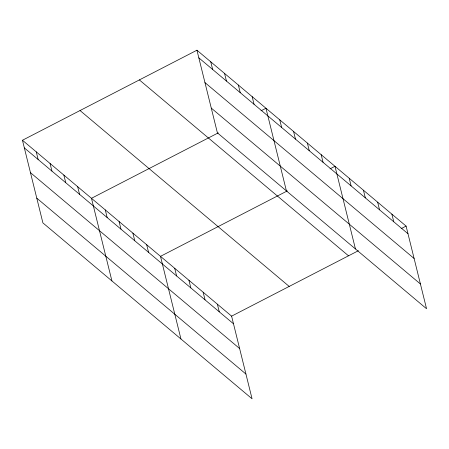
<?xml version="1.0" encoding="UTF-8"?>
<svg xmlns="http://www.w3.org/2000/svg" width="449" height="449" viewBox="0 0 449 449"><rect width="100%" height="100%" fill="white"/><g stroke="black" fill="none" stroke-linecap="round" stroke-linejoin="round"><path stroke-width="0.67" d="M22.45 140.256L231.605 316.147L252.057 398.791L42.902 222.9L22.45 140.256L196.943 50.209L406.098 226.1L426.55 308.744L217.395 132.853L196.943 50.209M218.287 132.853L91.473 198.301L111.924 280.945M261.009 110.808L265.965 108.254L286.417 190.898M287.309 190.898L160.489 256.345L180.941 338.989M330.032 168.852L334.988 166.298L355.44 248.942M231.605 316.147L358.42 250.699M401.142 228.653L406.098 226.1M198.834 57.854L407.989 233.738M204.963 82.599L414.113 258.489M211.271 108.102L420.427 283.993M139.364 79.922L348.514 255.812M80.034 110.538L289.184 286.428M24.341 147.901L233.497 323.791M30.465 172.652L239.62 348.542M36.779 198.149L245.929 374.039M391.876 214.139L393.767 221.778M377.654 202.179L379.545 209.818M363.432 190.219L365.323 197.857M349.21 178.259L351.101 185.897M321.181 154.686L323.072 162.33M307.38 143.079L309.271 150.718M293.573 131.467L295.464 139.111M279.766 119.861L281.658 127.505M252.158 96.642L254.05 104.286M238.357 85.035L240.249 92.679M224.551 73.428L226.442 81.067M210.749 61.816L212.641 69.46M217.383 304.186L219.275 311.831M203.156 292.226L205.047 299.87M188.934 280.266L190.825 287.91M174.712 268.306L176.603 275.944M146.688 244.733L148.58 252.377M132.882 233.126L134.773 240.771M119.08 221.52L120.972 229.158M105.274 209.907L107.165 217.552M77.666 186.694L79.557 194.333M63.865 175.082L65.756 182.726M50.058 163.475L51.949 171.114M36.257 151.863L38.148 159.507"/></g></svg>
